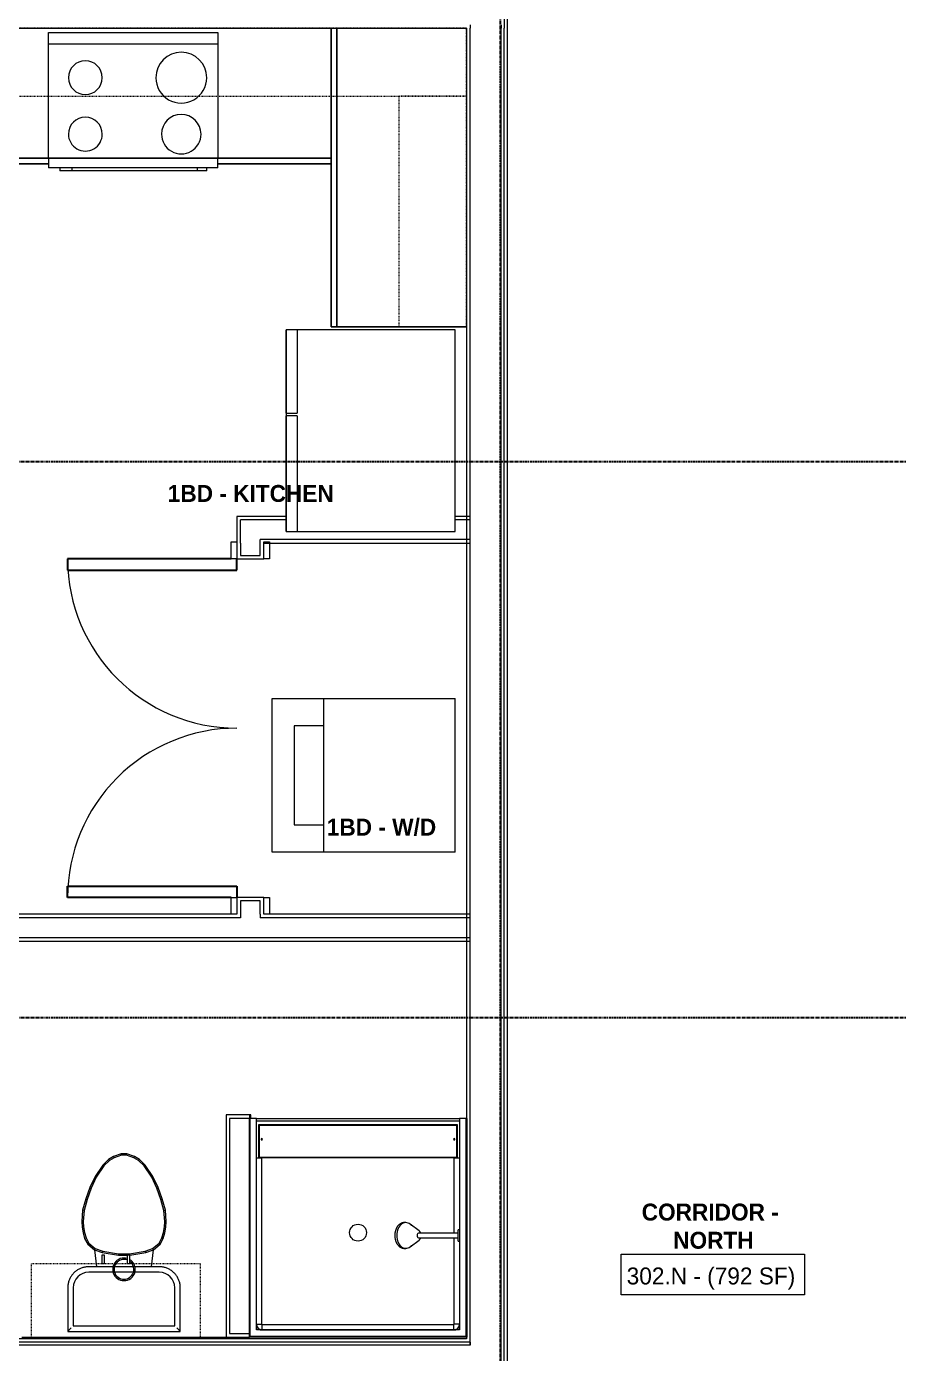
# Model space of a CAD drawing. Header units: inches. Extents: x -4093 to -1777, y 9773 to 12264.
# Drawn here: x -3565.3 to -3410.8, y 11127.7 to 11362.9 of the extents above; entities that cross this region are included whole.
import ezdxf

# ---------------------------------------------------------------- set-up
doc = ezdxf.new("R2010")
doc.units = ezdxf.units.IN
doc.header["$MEASUREMENT"] = 0
doc.linetypes.add('Dash', pattern=[0.25, 0.125, -0.125])
doc.linetypes.add('Grid Line 1_2_', pattern=[0.875, 0.5, -0.125, 0.125, -0.125])
for name, color, linetype, lineweight in [('0-1', 7, 'Continuous', 5), ('0-2', 7, 'Continuous', 9), ('A-AREA-IDEN', 2, 'Continuous', 9), ('A-DOOR-1', 7, 'Continuous', 9), ('A-DOOR-2', 10, 'Continuous', 30), ('A-FLOR-1', 7, 'Continuous', 9), ('A-WALL-1', 7, 'Continuous', 9), ('A-WALL-2', 250, 'Continuous', 18), ('I-WALL-1', 7, 'Continuous', 9), ('P-SANR-FIXT-1', 7, 'Continuous', 9), ('Q-CASE-1', 7, 'Continuous', 9), ('Q-CASE-2', 7, 'Dash', 9), ('Q-CASE-HDLN-1', 7, 'Dash', 9), ('Q-SPCQ-1', 7, 'Continuous', 9), ('S-GRID-1', 1, 'Grid Line 1_2_', 30)]:
    doc.layers.add(name, color=color, linetype=linetype, lineweight=lineweight)
doc.styles.add('Century Gothic_1', font='ufonts.com_century-gothic.ttf', dxfattribs={"height": 3})
doc.styles.add('Century Gothic_B', font='GOTHICB.TTF', dxfattribs={"height": 3})

# ---------------------------------------------------------------- blocks, each defined once
blk = doc.blocks.new('Stacked Washer and Dryer - 26_x25_ - Private-3627842-BACKGROUND - 3RD FLOOR')
at = {"layer": 'P-SANR-FIXT-1'}
for p, q in [((0, 13.625), (32.4375, 13.625)), ((0, 13.625), (0, -13.625)), ((23.34375, -13.625), (23.34375, 13.625)), ((32.4375, 13.625), (32.4375, -13.625)), ((28.53125, 8.75), (23.34375, 8.75)), ((28.53125, -8.75), (28.53125, 8.75)), ((23.34375, -8.75), (28.53125, -8.75)), ((32.4375, -13.625), (0, -13.625))]:
    blk.add_line(p, q, dxfattribs=at)
blk = doc.blocks.new('Toilet-Domestic-3D - Toilet-Domestic-3D-4375995-BACKGROUND - 3RD FLOOR')
at = {"layer": 'P-SANR-FIXT-1'}
for p, q in [((-0.5, 12), (-1.87, 11.5)), ((-0.46, 11.75), (-0.5, 12)), ((0.5, 12), (-0.5, 12)), ((0.46, 11.75), (0.5, 12)), ((1.87, 11.5), (0.5, 12)), ((-3.74, 10), (-5.13, 8)), ((-3.55, 9.84), (-4.91, 7.88)), ((-2.74, 11), (-3.74, 10)), ((-3.55, 9.84), (-3.74, 10)), ((-2.59, 10.8), (-3.55, 9.84)), ((-1.87, 11.5), (-2.74, 11)), ((-2.59, 10.8), (-2.74, 11)), ((-1.77, 11.27), (-2.59, 10.8)), ((-1.77, 11.27), (-1.87, 11.5)), ((-0.46, 11.75), (-1.77, 11.27)), ((0.46, 11.75), (-0.46, 11.75)), ((1.77, 11.27), (0.46, 11.75)), ((1.77, 11.27), (1.87, 11.5)), ((2.59, 10.8), (1.77, 11.27)), ((2.74, 11), (1.87, 11.5)), ((2.59, 10.8), (2.74, 11)), ((3.55, 9.84), (2.59, 10.8)), ((3.74, 10), (2.74, 11)), ((3.55, 9.84), (3.74, 10)), ((4.91, 7.88), (3.55, 9.84)), ((5.13, 8), (3.74, 10)), ((-5.13, 8), (-6.06, 6)), ((-4.91, 7.88), (-5.83, 5.9)), ((-4.91, 7.88), (-5.13, 8)), ((4.91, 7.88), (5.13, 8)), ((5.83, 5.9), (4.91, 7.88)), ((6.06, 6), (5.13, 8)), ((-6.06, 6), (-6.79, 4)), ((-5.83, 5.9), (-6.55, 3.92)), ((-5.83, 5.9), (-6.06, 6)), ((5.83, 5.9), (6.06, 6)), ((6.55, 3.92), (5.83, 5.9)), ((6.79, 4), (6.06, 6)), ((-6.79, 4), (-7.33, 1.99)), ((-6.55, 3.92), (-7.08, 1.95)), ((-6.55, 3.92), (-6.79, 4)), ((6.55, 3.92), (6.79, 4)), ((7.08, 1.95), (6.55, 3.92)), ((7.33, 1.99), (6.79, 4)), ((-7.33, 1.99), (-7.5, 0)), ((-7.08, 1.95), (-7.33, 1.99)), ((-7.08, 1.95), (-7.25, 0)), ((7.08, 1.95), (7.33, 1.99)), ((7.25, 0), (7.08, 1.95)), ((7.5, 0), (7.33, 1.99)), ((-7.25, 0), (-7.5, 0)), ((-7.5, 0), (-7.41, -1)), ((-7.16, -0.96), (-7.41, -1)), ((-7.41, -1), (-7.24, -2)), ((-7.25, 0), (-7.16, -0.96)), ((-6.99, -1.95), (-7.24, -2)), ((-7.24, -2), (-6.97, -3)), ((-7.16, -0.96), (-6.99, -1.95)), ((-6.99, -1.95), (-6.73, -2.9)), ((6.73, -2.9), (6.99, -1.95)), ((6.97, -3), (7.24, -2)), ((6.99, -1.95), (7.16, -0.96)), ((6.99, -1.95), (7.24, -2)), ((7.16, -0.96), (7.25, 0)), ((7.16, -0.96), (7.41, -1)), ((7.24, -2), (7.41, -1)), ((7.25, 0), (7.5, 0)), ((7.41, -1), (7.5, 0)), ((-6.73, -2.9), (-6.97, -3)), ((-6.97, -3), (-6.4, -4)), ((-6.73, -2.9), (-6.21, -3.84)), ((-6.4, -4), (-6.21, -3.84)), ((-6.4, -4), (-5.21, -5)), ((-6.21, -3.84), (-5.08, -4.78)), ((5.08, -4.78), (6.21, -3.84)), ((5.21, -5), (6.4, -4)), ((6.21, -3.84), (6.73, -2.9)), ((6.21, -3.84), (6.4, -4)), ((6.4, -4), (6.97, -3)), ((6.73, -2.9), (6.97, -3)), ((-5.08, -4.78), (-5.21, -5)), ((-5.21, -5), (-4.86, -8.02)), ((-5.21, -5), (-3.84, -5.5)), ((-5.08, -4.78), (-3.77, -5.26)), ((-3.77, -5.26), (-3.84, -5.5)), ((-3.84, -5.5), (-1, -6)), ((-3.77, -5.26), (-0.98, -5.75)), ((-0.98, -5.75), (-1, -6)), ((-1, -6), (0.56, -6)), ((-0.98, -5.75), (0.98, -5.75)), ((0.98, -5.75), (3.77, -5.26)), ((0.98, -5.75), (1, -5.98)), ((1.05, -5.99), (3.84, -5.5)), ((3.77, -5.26), (5.08, -4.78)), ((3.77, -5.26), (3.84, -5.5)), ((3.84, -5.5), (5.21, -5)), ((4.86, -8.02), (5.21, -5)), ((5.08, -4.78), (5.21, -5)), ((6.25, -8.02), (-6.25, -8.02)), ((6.25, -9), (-6.25, -9)), ((6.25, -9), (-6.25, -9)), ((-9.98, -11.75), (-9.98, -19.48)), ((-9, -11.75), (-9, -18.5)), ((-9, -11.75), (-9, -18.5)), ((9, -18.5), (9, -11.75)), ((9, -18.5), (9, -11.75)), ((9.98, -19.48), (9.98, -11.75)), ((-9, -18.5), (9, -18.5)), ((-9, -18.5), (9, -18.5)), ((-9.98, -19.48), (-9.86, -19.36)), ((-9.98, -19.48), (9.98, -19.48)), ((9.86, -19.36), (9.98, -19.48))]:
    blk.add_line(p, q, dxfattribs=at)
at = {"layer": 'P-SANR-FIXT-1', "flags": 128}
for points in [[(-6.25, -8.02), (-6.4, -8.03), (-6.55, -8.03), (-6.7, -8.05), (-6.84, -8.07), (-6.99, -8.1), (-7.14, -8.13), (-7.28, -8.17), (-7.42, -8.21), (-7.56, -8.26), (-7.7, -8.32), (-7.84, -8.38), (-7.97, -8.44), (-8.1, -8.52), (-8.23, -8.59), (-8.35, -8.67), (-8.48, -8.76), (-8.59, -8.85), (-8.71, -8.95), (-8.82, -9.05), (-8.92, -9.15), (-9.03, -9.26), (-9.12, -9.38), (-9.22, -9.49), (-9.3, -9.61), (-9.39, -9.74), (-9.46, -9.86), (-9.54, -9.99), (-9.6, -10.13), (-9.67, -10.26), (-9.72, -10.4), (-9.78, -10.54), (-9.82, -10.68), (-9.86, -10.83), (-9.89, -10.97), (-9.92, -11.12), (-9.95, -11.26), (-9.96, -11.41), (-9.97, -11.56), (-9.98, -11.71), (-9.98, -11.75)], [(9.98, -11.75), (9.97, -11.6), (9.97, -11.45), (9.95, -11.3), (9.93, -11.16), (9.9, -11.01), (9.87, -10.86), (9.83, -10.72), (9.79, -10.58), (9.74, -10.44), (9.68, -10.3), (9.62, -10.16), (9.56, -10.03), (9.48, -9.9), (9.41, -9.77), (9.33, -9.65), (9.24, -9.52), (9.15, -9.41), (9.05, -9.29), (8.95, -9.18), (8.85, -9.08), (8.74, -8.97), (8.62, -8.88), (8.51, -8.78), (8.39, -8.7), (8.26, -8.61), (8.14, -8.54), (8.01, -8.46), (7.87, -8.4), (7.74, -8.33), (7.6, -8.28), (7.46, -8.22), (7.32, -8.18), (7.17, -8.14), (7.03, -8.11), (6.88, -8.08), (6.74, -8.05), (6.59, -8.04), (6.44, -8.03), (6.29, -8.02), (6.25, -8.02)]]:
    blk.add_lwpolyline(points, dxfattribs=at)
at = {"layer": 'P-SANR-FIXT-1'}
for centre, radius, start, end in [((0, -8.48), 2, 73.137, 0), ((0, -8.48), 1.75, 70.983, 0), ((0, -8.48), 2, 0, 57.9286), ((-6.25, -11.75), 2.75, 90, 180), ((-6.25, -11.75), 2.75, 90, 180), ((0, -8.48), 1.75, 0, 51.2445), ((6.25, -11.75), 2.75, 0, 90), ((6.25, -11.75), 2.75, 360, 90)]:
    blk.add_arc(centre, radius, start, end, dxfattribs=at)
for points in [[(-9.98, -19.48), (-9.98, -19.48), (-9.98, -19.48), (-9.98, -19.48)], [(9.98, -19.48), (9.98, -19.48), (9.98, -19.48), (9.98, -19.48)]]:
    blk.add_open_spline(points, degree=3, dxfattribs=at)
for points, knots in [([(-9.86, -19.36), (-9.86, -19.36), (-9.85, -19.35), (-9.82, -19.32), (-9.8, -19.3), (-9.78, -19.28), (-9.75, -19.25), (-9.71, -19.21), (-9.66, -19.16), (-9.6, -19.1), (-9.55, -19.05), (-9.47, -18.97), (-9.41, -18.91), (-9.37, -18.87)], [0, 0, 0, 0, 0.166667, 0.25, 0.291667, 0.333333, 0.416667, 0.5, 0.583333, 0.666667, 0.75, 0.833333, 1, 1, 1, 1]), ([(9.37, -18.87), (9.41, -18.91), (9.47, -18.97), (9.55, -19.05), (9.6, -19.1), (9.66, -19.16), (9.71, -19.21), (9.75, -19.25), (9.78, -19.28), (9.8, -19.3), (9.82, -19.32), (9.85, -19.35), (9.86, -19.36), (9.86, -19.36)], [-1, -1, -1, -1, -0.833333, -0.75, -0.666667, -0.583333, -0.5, -0.416667, -0.333333, -0.291667, -0.25, -0.166667, 0, 0, 0, 0])]:
    blk.add_open_spline(points, degree=3, knots=knots, dxfattribs=at)
blk = doc.blocks.new('300 Series Wall Hung Cabinet_326 - 30_-2909952-BACKGROUND - 3RD FLOOR')
at = {"layer": 'Q-CASE-1'}
for p, q in [((-2.5, -13.19), (-2.01, -13.19)), ((-2.5, -13.19), (-2.5, -14.69)), ((-2.01, -14.69), (-2.01, -13.19)), ((2, -13.19), (2.49, -13.19)), ((2, -13.19), (2, -14.69)), ((2.49, -14.69), (2.49, -13.19)), ((-2.5, -14.69), (-2.01, -14.69)), ((2, -14.69), (2.49, -14.69))]:
    blk.add_line(p, q, dxfattribs=at)
at = {"layer": 'Q-CASE-2'}
for p, q in [((15, -0.19), (-15, -0.19)), ((-15, -0.19), (-15, -13.19)), ((15, -13.19), (15, -0.19)), ((-15, -13.19), (15, -13.19))]:
    blk.add_line(p, q, dxfattribs=at)
blk = doc.blocks.new('SWING - DOUBLE - FLUSH - SWING - DOUBLE - 5-0 x 6-8 - DUMMY-3700318-BACKGROUND - 3RD FLOOR')
at = {"layer": 'A-DOOR-1'}
for p, q in [((-33, 2.375), (-33, 3.375)), ((-33, 3.375), (-30, 3.375)), ((-30, 2.375), (-33, 2.375)), ((-30, 3.375), (-30, 2.375)), ((30, 2.375), (30, 3.375)), ((30, 3.375), (33, 3.375)), ((33, 2.375), (30, 2.375)), ((33, 3.375), (33, 2.375)), ((-33, -2.375), (-30, -2.375)), ((-33, -3.375), (-33, -2.375)), ((-30, -3.375), (-33, -3.375)), ((-30, -2.375), (-30, -3.375)), ((30, -2.375), (33, -2.375)), ((30, -3.375), (30, -2.375)), ((33, -3.375), (30, -3.375)), ((33, -2.375), (33, -3.375))]:
    blk.add_line(p, q, dxfattribs=at)
for centre, start, end in [((-30, -2.375), 270, 0), ((30, -2.375), 180, 270)]:
    blk.add_arc(centre, 30, start, end, dxfattribs=at)
at = {"layer": 'A-DOOR-2'}
for p, q in [((-28, -2.375), (-30, -2.375)), ((-30, -3.375), (-30, -32.375)), ((-28, -32.375), (-28, -2.375)), ((28, -2.375), (30, -2.375)), ((28, -32.375), (28, -2.375)), ((30, -3.375), (30, -32.375)), ((-30, -32.375), (-28, -32.375)), ((30, -32.375), (28, -32.375))]:
    blk.add_line(p, q, dxfattribs=at)
blk = doc.blocks.new('OD_CW_Upper Cabinet - OD_CW_Upper Cabinet-4366995-BACKGROUND - 3RD FLOOR')
at = {"layer": 'Q-CASE-HDLN-1'}
for p, q in [((115.86, 24), (0.74, 24)), ((0.74, 24), (0.74, 12)), ((115.86, 12), (115.86, 24)), ((0.74, 12), (115.86, 12))]:
    blk.add_line(p, q, dxfattribs=at)
blk = doc.blocks.new('OD_CW_Base Cabinet - OD_CW_Base Cabinet-4366117-BACKGROUND - 3RD FLOOR')
at = {"layer": 'Q-CASE-1'}
for p, q in [((70.86, 0), (70.86, 24)), ((70.86, 24), (70.86, 1)), ((0.74, 1), (20.8, 1)), ((20.8, 1), (0.74, 1)), ((0.74, 0), (20.8, 0)), ((20.8, 0), (0.74, 0)), ((50.8, 1), (70.86, 1)), ((70.86, 1), (50.8, 1)), ((50.8, 0), (70.86, 0)), ((70.86, 0), (50.8, 0)), ((70.86, 1), (70.86, 0))]:
    blk.add_line(p, q, dxfattribs=at)
blk = doc.blocks.new('OD_CW_Upper Cabinet - OD_CW_Upper Cabinet-4366996-BACKGROUND - 3RD FLOOR')
at = {"layer": 'Q-CASE-HDLN-1'}
for p, q in [((41.64, 24), (0.74, 24)), ((0.74, 24), (0.74, 12)), ((41.64, 12), (41.64, 24)), ((0.74, 12), (41.64, 12))]:
    blk.add_line(p, q, dxfattribs=at)
blk = doc.blocks.new('OD_CW_Base Cabinet - OD_CW_Base Cabinet-V71-BACKGROUND - 3RD FLOOR')
at = {"layer": 'Q-CASE-1'}
for p, q in [((53.64, 0), (53.64, 24)), ((53.64, 24), (53.64, 1)), ((0.74, 1), (53.64, 1)), ((53.64, 1), (0.74, 1)), ((0.74, 0), (53.64, 0)), ((53.64, 0), (0.74, 0)), ((53.64, 1), (53.64, 0))]:
    blk.add_line(p, q, dxfattribs=at)
blk = doc.blocks.new('Refrigerator_-_Side-by-Side_6047 - 36_ X 30_-345559-BACKGROUND - 3RD FLOOR')
at = {"layer": 'Q-SPCQ-1'}
for p, q in [((17.87, 14.42), (-17.88, 14.42)), ((-17.88, 14.42), (-17.88, -15.58)), ((17.87, -15.58), (17.87, 14.42)), ((-17.88, -13.58), (-3.13, -13.58)), ((-17.88, -13.58), (-17.88, -15.58)), ((-3.13, -15.58), (-3.13, -13.58)), ((-2.63, -13.58), (17.87, -13.58)), ((-2.63, -13.58), (-2.63, -15.58)), ((17.87, -15.58), (17.87, -13.58)), ((-17.88, -15.58), (17.87, -15.58)), ((-3.13, -15.58), (-17.88, -15.58)), ((17.87, -15.58), (-2.63, -15.58))]:
    blk.add_line(p, q, dxfattribs=at)
blk = doc.blocks.new('The Shower - The Shower-4476144-BACKGROUND - 3RD FLOOR')
at = {"layer": 'P-SANR-FIXT-1'}
for p, q in [((0, 39.25), (0.12, 39.25)), ((0, 0.5), (0, 39.25)), ((1.25, 39.25), (0.12, 39.25)), ((0.12, 0.62), (0.12, 39.25)), ((1.25, 39.25), (37.25, 39.25)), ((1.25, 38.75), (1.25, 39.25)), ((1.25, 1.75), (1.25, 39.25)), ((37.25, 38.75), (1.25, 38.75)), ((1.62, 38.13), (1.62, 32.27)), ((36.88, 38.13), (1.62, 38.13)), ((36.75, 38), (1.75, 38)), ((1.75, 38), (1.75, 32.38)), ((36.75, 32.38), (36.75, 38)), ((36.88, 32.27), (36.88, 38.13)), ((37.25, 39.25), (37.25, 38.75)), ((38.38, 39.25), (37.25, 39.25)), ((37.25, 39.25), (37.25, 19.48)), ((38.38, 39.25), (38.5, 39.25)), ((38.38, 39.25), (38.38, 0.62)), ((38.5, 39.25), (38.5, 0.5)), ((1.75, 32.38), (36.75, 32.38)), ((2.2, 2.75), (2.2, 32.27)), ((36.3, 32.27), (2.2, 32.27)), ((36.3, 18.89), (36.3, 32.27)), ((36.3, 2.75), (36.3, 18.11)), ((37.25, 17.52), (37.25, 1.75)), ((1.28, 2.51), (1.3, 2.43)), ((2.25, 2.7), (36.25, 2.7)), ((37.2, 2.43), (37.22, 2.51)), ((38.5, 0.5), (0, 0.5)), ((38.38, 0.62), (0.12, 0.62)), ((37.25, 1.75), (1.25, 1.75)), ((1.37, 2.28), (1.38, 2.26)), ((1.4, 2.23), (1.42, 2.2)), ((1.51, 2.08), (1.58, 2.01)), ((1.7, 1.92), (1.73, 1.9)), ((1.93, 1.8), (2.01, 1.78)), ((2.25, 1.75), (2.25, 1.77)), ((2.25, 1.77), (36.25, 1.77)), ((36.25, 1.75), (36.25, 1.77)), ((36.49, 1.78), (36.57, 1.8)), ((36.77, 1.9), (36.8, 1.92)), ((36.92, 2.01), (36.99, 2.08)), ((37.08, 2.2), (37.1, 2.23)), ((37.12, 2.26), (37.13, 2.28))]:
    blk.add_line(p, q, dxfattribs=at)
blk.add_circle((19.25, 19), 1.5, dxfattribs=at)
for centre, radius, start, end in [((2.2, 35.56), 0.125, 0, 180), ((2.2, 35.56), 0.125, 180, 0), ((36.3, 35.56), 0.125, 0, 180), ((36.3, 35.56), 0.125, 180, 0), ((2.25, 2.75), 1, 180, 270), ((36.25, 2.75), 1, 270, 0)]:
    blk.add_arc(centre, radius, start, end, dxfattribs=at)
for centre, major_axis, start_param, end_param in [((2.2, 32.28), (-0.95, 0), 0, 1.570796), ((36.3, 32.28), (0.95, 0), 4.712389, 6.283185)]:
    blk.add_ellipse(centre, major_axis=major_axis, ratio=0.019505, start_param=start_param, end_param=end_param, dxfattribs=at)
for points, knots in [([(1.25, 2.77), (1.25, 2.77), (1.27, 2.76), (1.4, 2.76), (1.64, 2.75), (1.95, 2.75), (2.12, 2.75), (2.2, 2.75)], [-1, -1, -1, -1, -0.833333, -0.666667, -0.333333, -0.166667, 0, 0, 0, 0]), ([(1.25, 2.77), (1.25, 2.7), (1.26, 2.57), (1.34, 2.32), (1.52, 2.04), (1.8, 1.86), (2.05, 1.78), (2.18, 1.77), (2.25, 1.77)], [-1, -1, -1, -1, -0.875, -0.75, -0.5, -0.25, -0.125, 0, 0, 0, 0]), ([(2.2, 2.75), (2.2, 2.74), (2.2, 2.74), (2.2, 2.73), (2.21, 2.72), (2.21, 2.72), (2.22, 2.71), (2.23, 2.71), (2.24, 2.7), (2.24, 2.7), (2.25, 2.7), (2.25, 2.7)], [-1, -1, -1, -1, -0.833333, -0.75, -0.666667, -0.583333, -0.416667, -0.291667, -0.208333, -0.083333, 0, 0, 0, 0]), ([(36.25, 1.77), (36.32, 1.77), (36.45, 1.78), (36.7, 1.86), (36.98, 2.04), (37.16, 2.32), (37.24, 2.57), (37.25, 2.7), (37.25, 2.77)], [-1, -1, -1, -1, -0.875, -0.75, -0.5, -0.25, -0.125, 0, 0, 0, 0]), ([(36.25, 2.7), (36.26, 2.7), (36.26, 2.7), (36.27, 2.7), (36.28, 2.71), (36.28, 2.71), (36.29, 2.72), (36.29, 2.73), (36.3, 2.74), (36.3, 2.74), (36.3, 2.75), (36.3, 2.75)], [-1, -1, -1, -1, -0.833333, -0.75, -0.666667, -0.583333, -0.416667, -0.291667, -0.208333, -0.083333, 0, 0, 0, 0]), ([(36.25, 1.8), (36.25, 1.82), (36.25, 1.91), (36.25, 2.14), (36.25, 2.45), (36.25, 2.62), (36.25, 2.7)], [-0.8333333, -0.8333333, -0.8333333, -0.8333333, -0.6666667, -0.3333333, -0.1666667, 0, 0, 0, 0]), ([(37.19, 2.42), (37.18, 2.38), (37.16, 2.33), (37.13, 2.27), (37.12, 2.25)], [0.2174647, 0.2174647, 0.2174647, 0.2174647, 0.2857143, 0.3333068, 0.3333068, 0.3333068, 0.3333068]), ([(1.59, 2), (1.54, 2.04), (1.47, 2.12), (1.41, 2.21), (1.38, 2.25)], [0.4611793, 0.4611793, 0.4611793, 0.4611793, 0.5714286, 0.6665731, 0.6665731, 0.6665731, 0.6665731]), ([(2.25, 1.75), (2.17, 1.75), (2.03, 1.77), (1.86, 1.82), (1.77, 1.87), (1.75, 1.88)], [0, 0, 0, 0, 0.1428571, 0.2857143, 0.3333068, 0.3333068, 0.3333068, 0.3333068]), ([(36.75, 1.88), (36.7, 1.85), (36.59, 1.8), (36.42, 1.76), (36.31, 1.75), (36.25, 1.75)], [0.6666667, 0.6666667, 0.6666667, 0.6666667, 0.7857143, 0.8928571, 1, 1, 1, 1]), ([(37.01, 2.1), (36.97, 2.05), (36.89, 1.97), (36.79, 1.91), (36.75, 1.88)], [0.4475924, 0.4475924, 0.4475924, 0.4475924, 0.5714286, 0.6665731, 0.6665731, 0.6665731, 0.6665731])]:
    blk.add_open_spline(points, degree=3, knots=knots, dxfattribs=at)
for points in [[(1.25, 2.71), (1.25, 2.72), (1.25, 2.74), (1.25, 2.75)], [(2.25, 1.8), (2.25, 1.82), (2.25, 1.88), (2.25, 2.03), (2.25, 2.22), (2.25, 2.45), (2.25, 2.62), (2.25, 2.7)], [(37.25, 2.77), (37.25, 2.77), (37.23, 2.76), (37.13, 2.76), (36.98, 2.76), (36.78, 2.75), (36.55, 2.75), (36.38, 2.75), (36.3, 2.75)], [(37.25, 2.75), (37.25, 2.72), (37.25, 2.7), (37.25, 2.67)], [(1.38, 2.25), (1.37, 2.27), (1.36, 2.3), (1.35, 2.32)], [(1.75, 1.88), (1.71, 1.91), (1.67, 1.94), (1.63, 1.97)], [(37.12, 2.25), (37.09, 2.21), (37.07, 2.18), (37.04, 2.14)]]:
    blk.add_open_spline(points, degree=3, dxfattribs=at)
blk = doc.blocks.new('Shower Head - Shower Head-3265626-BACKGROUND - 3RD FLOOR')
at = {"layer": 'P-SANR-FIXT-1'}
for p, q in [((-0.98, 0), (-0.98, -0.26)), ((-0.98, 0), (0.98, 0)), ((0.98, -0.26), (-0.98, -0.26)), ((-0.39, -0.26), (-0.39, -1)), ((0.39, -1), (0.39, -0.26)), ((0.98, -0.26), (0.98, 0)), ((-0.39, -6.01), (-0.39, -7.27)), ((0.39, -7.27), (0.39, -6.01)), ((-0.84, -7.19), (-2.02, -8.78)), ((2.02, -8.78), (0.84, -7.19)), ((-2.28, -9.54), (-2.28, -9.81)), ((2.28, -9.81), (2.28, -9.54))]:
    blk.add_line(p, q, dxfattribs=at)
at = {"layer": 'P-SANR-FIXT-1', "flags": 128}
for points in [[(-0.39, -1), (-0.39, -1.29), (-0.39, -1.57), (-0.39, -1.85), (-0.39, -2.13), (-0.39, -2.41), (-0.39, -2.69), (-0.39, -2.96), (-0.39, -3.23), (-0.39, -3.5), (-0.39, -3.76), (-0.39, -4.02), (-0.39, -4.27), (-0.39, -4.52), (-0.39, -4.77), (-0.39, -5), (-0.39, -5.23), (-0.39, -5.46), (-0.39, -5.67), (-0.39, -5.88), (-0.39, -6.01)], [(0.39, -6.01), (0.39, -5.81), (0.39, -5.6), (0.39, -5.38), (0.39, -5.15), (0.39, -4.92), (0.39, -4.68), (0.39, -4.43), (0.39, -4.18), (0.39, -3.93), (0.39, -3.67), (0.39, -3.4), (0.39, -3.13), (0.39, -2.86), (0.39, -2.59), (0.39, -2.31), (0.39, -2.03), (0.39, -1.75), (0.39, -1.46), (0.39, -1.18), (0.39, -1)], [(-0.39, -6.87), (-0.43, -6.88), (-0.46, -6.9), (-0.49, -6.91), (-0.52, -6.93), (-0.55, -6.94), (-0.58, -6.96), (-0.61, -6.98), (-0.64, -7), (-0.67, -7.03), (-0.7, -7.05), (-0.73, -7.07), (-0.76, -7.1), (-0.78, -7.13), (-0.81, -7.16), (-0.83, -7.19), (-0.84, -7.19)], [(0.84, -7.19), (0.81, -7.16), (0.79, -7.13), (0.76, -7.1), (0.73, -7.08), (0.7, -7.05), (0.68, -7.03), (0.65, -7.01), (0.62, -6.98), (0.59, -6.97), (0.56, -6.95), (0.53, -6.93), (0.49, -6.91), (0.46, -6.9), (0.43, -6.89), (0.4, -6.87)], [(-2.28, -9.81), (-2.28, -9.88), (-2.28, -9.95), (-2.27, -10.02), (-2.25, -10.09), (-2.24, -10.16), (-2.21, -10.23), (-2.19, -10.3), (-2.16, -10.36), (-2.13, -10.43), (-2.09, -10.49), (-2.05, -10.55), (-2.01, -10.61), (-1.97, -10.67), (-1.92, -10.73), (-1.86, -10.79), (-1.81, -10.84), (-1.75, -10.89), (-1.69, -10.94), (-1.63, -10.99), (-1.57, -11.04), (-1.5, -11.08), (-1.43, -11.12), (-1.36, -11.16), (-1.28, -11.2), (-1.21, -11.24), (-1.13, -11.27), (-1.05, -11.3), (-0.97, -11.33), (-0.89, -11.36), (-0.81, -11.38), (-0.72, -11.4), (-0.64, -11.42), (-0.55, -11.44), (-0.47, -11.45), (-0.38, -11.46), (-0.29, -11.47), (-0.2, -11.48), (-0.11, -11.49), (-0.02, -11.49), (0, -11.49)], [(0, -11.49), (0.09, -11.49), (0.18, -11.48), (0.27, -11.48), (0.35, -11.47), (0.44, -11.46), (0.53, -11.44), (0.62, -11.43), (0.7, -11.41), (0.79, -11.39), (0.87, -11.36), (0.95, -11.34), (1.03, -11.31), (1.11, -11.28), (1.19, -11.25), (1.26, -11.21), (1.34, -11.17), (1.41, -11.13), (1.48, -11.09), (1.55, -11.05), (1.61, -11), (1.68, -10.95), (1.74, -10.9), (1.8, -10.85), (1.85, -10.8), (1.9, -10.74), (1.95, -10.69), (2, -10.63), (2.04, -10.57), (2.08, -10.51), (2.12, -10.44), (2.15, -10.38), (2.18, -10.31), (2.21, -10.25), (2.23, -10.18), (2.25, -10.11), (2.26, -10.04), (2.27, -9.97), (2.28, -9.9), (2.28, -9.83), (2.28, -9.81)]]:
    blk.add_lwpolyline(points, dxfattribs=at)
at = {"layer": 'P-SANR-FIXT-1'}
for centre, major_axis, start_param, end_param in [((0, -9.54), (2.28, 0), 2.468394, 4.712389), ((0, -7.27), (0.394, 0), 3.141593, 4.712389), ((0, -7.27), (-0.394, 0), 1.570796, 3.141593), ((0, -9.54), (-2.28, 0), 1.570796, 3.814791)]:
    blk.add_ellipse(centre, major_axis=major_axis, ratio=0.707107, start_param=start_param, end_param=end_param, dxfattribs=at)
blk = doc.blocks.new('Range - 24_ x 30_-3317832-BACKGROUND - 3RD FLOOR')
at = {"layer": 'Q-SPCQ-1'}
for p, q in [((2, 0.5), (3.61, 0.5)), ((2, 0.5), (2, 0)), ((3.61, 0.5), (25.87, 0.5)), ((3.61, 0.5), (3.61, 0)), ((25.87, 0), (25.87, 0.5)), ((25.87, 0.5), (28, 0.5)), ((28, 0), (28, 0.5)), ((0, 0), (30, 0)), ((0, 0), (0, -1.75)), ((0, -1.75), (30, -1.75)), ((0, -22), (0, -1.75)), ((30, -1.75), (0, -1.75)), ((30, -1.75), (30, 0)), ((30, -1.75), (30, -22)), ((0, -24), (0, -22)), ((30, -22), (0, -22)), ((30, -22), (30, -24)), ((30, -24), (0, -24))]:
    blk.add_line(p, q, dxfattribs=at)
for centre, radius, start, end in [((6.5, -6), 3.5, 360, 180), ((23.5, -6), 3, 360, 180), ((6.5, -6), 3.5, 180, 360), ((23.5, -6), 3, 180, 360), ((6.5, -16), 4.5, 360, 180), ((23.5, -16), 3, 0, 180), ((6.5, -16), 4.5, 180, 360), ((23.5, -16), 3, 180, 360)]:
    blk.add_arc(centre, radius, start, end, dxfattribs=at)
blk = doc.blocks.new('CTR - 1st Phase - Unit Layouts_rvt-1-BACKGROUND - 3RD FLOOR')
at = {"layer": 'A-FLOR-1'}
blk.add_line((-3566.1, 11130.63), (-3529.91, 11130.63), dxfattribs=at)
at = {"layer": 'A-WALL-1'}
for p, q in [((-3519.3, 11276.1), (-3528.01, 11276.1)), ((-3528.01, 11276.1), (-3528.01, 11275.47)), ((-3486.67, 11276.1), (-3489.3, 11276.1)), ((-3486.67, 11271.35), (-3486.67, 11276.1)), ((-3528.01, 11275.47), (-3528.01, 11271.35)), ((-3528.01, 11271.35), (-3528.01, 11268.56)), ((-3523.26, 11271.35), (-3486.67, 11271.35)), ((-3523.26, 11268.56), (-3523.26, 11271.35)), ((-3528.01, 11268.56), (-3523.26, 11268.56)), ((-3523.26, 11208.56), (-3528.01, 11208.56)), ((-3528.01, 11208.56), (-3528.01, 11205.56)), ((-3523.26, 11205.56), (-3523.26, 11208.56)), ((-3528.01, 11205.56), (-3618.05, 11205.56)), ((-3486.67, 11205.56), (-3523.26, 11205.56)), ((-3486.67, 11200.81), (-3486.67, 11205.56)), ((-3618.05, 11200.81), (-3486.67, 11200.81)), ((-3529.29, 11170), (-3529.91, 11170)), ((-3529.91, 11170), (-3529.91, 11130.63)), ((-3525.79, 11170), (-3529.29, 11170)), ((-3525.54, 11170), (-3525.79, 11170)), ((-3525.54, 11169.38), (-3525.54, 11170)), ((-3529.91, 11130.63), (-3529.29, 11130.63)), ((-3529.29, 11130.63), (-3525.79, 11130.63))]:
    blk.add_line(p, q, dxfattribs=at)
at = {"layer": 'A-WALL-2'}
for p, q in [((-3519.3, 11275.47), (-3527.38, 11275.47)), ((-3527.38, 11271.97), (-3527.38, 11275.47)), ((-3486.67, 11275.47), (-3489.3, 11275.47)), ((-3527.38, 11271.35), (-3527.38, 11271.97)), ((-3527.38, 11271.35), (-3527.38, 11269.19)), ((-3486.67, 11271.97), (-3523.88, 11271.97)), ((-3523.88, 11271.35), (-3523.88, 11271.97)), ((-3523.88, 11269.19), (-3523.88, 11271.35)), ((-3527.38, 11269.19), (-3525.63, 11269.19)), ((-3525.63, 11269.19), (-3523.88, 11269.19)), ((-3527.38, 11207.94), (-3527.38, 11205.56)), ((-3525.63, 11207.94), (-3527.38, 11207.94)), ((-3523.88, 11207.94), (-3525.63, 11207.94)), ((-3523.88, 11205.56), (-3523.88, 11207.94)), ((-3527.38, 11205.56), (-3527.38, 11204.94)), ((-3523.88, 11205.56), (-3523.88, 11204.94)), ((-3527.38, 11204.94), (-3617.42, 11204.94)), ((-3486.67, 11204.94), (-3523.88, 11204.94)), ((-3617.42, 11201.44), (-3486.67, 11201.44)), ((-3525.79, 11169.38), (-3529.29, 11169.38)), ((-3529.29, 11169.38), (-3529.29, 11131.25)), ((-3525.79, 11170), (-3525.79, 11169.38)), ((-3525.79, 11170), (-3525.79, 11169.38)), ((-3529.29, 11131.25), (-3525.79, 11131.25))]:
    blk.add_line(p, q, dxfattribs=at)
at = {"layer": '0-2'}
for name, p in [('OD_CW_Upper Cabinet - OD_CW_Upper Cabinet-4366995-BACKGROUND - 3RD FLOOR', (-3603.16, 11338.61)), ('OD_CW_Base Cabinet - OD_CW_Base Cabinet-4366117-BACKGROUND - 3RD FLOOR', (-3582.16, 11338.61)), ('The Shower - The Shower-4476144-BACKGROUND - 3RD FLOOR', (-3525.79, 11130.13)), ('Toilet-Domestic-3D - Toilet-Domestic-3D-4375995-BACKGROUND - 3RD FLOOR', (-3548.01, 11151.11))]:
    blk.add_blockref(name, p, dxfattribs=at)
for name, p, rotation in [('Range - 24_ x 30_-3317832-BACKGROUND - 3RD FLOOR', (-3531.36, 11337.86), 180), ('OD_CW_Base Cabinet - OD_CW_Base Cabinet-V71-BACKGROUND - 3RD FLOOR', (-3511.3, 11363.35), 270.0000000000011), ('OD_CW_Upper Cabinet - OD_CW_Upper Cabinet-4366996-BACKGROUND - 3RD FLOOR', (-3511.3, 11351.35), 269.9999999999955), ('Refrigerator_-_Side-by-Side_6047 - 36_ X 30_-345559-BACKGROUND - 3RD FLOOR', (-3503.72, 11291.28), 269.9999999999981), ('SWING - DOUBLE - FLUSH - SWING - DOUBLE - 5-0 x 6-8 - DUMMY-3700318-BACKGROUND - 3RD FLOOR', (-3525.63, 11238.56), 270), ('Stacked Washer and Dryer - 26_x25_ - Private-3627842-BACKGROUND - 3RD FLOOR', (-3489.32, 11230.19), 180), ('Shower Head - Shower Head-3265626-BACKGROUND - 3RD FLOOR', (-3488.54, 11148.63), 270.0000000003006), ('300 Series Wall Hung Cabinet_326 - 30_-2909952-BACKGROUND - 3RD FLOOR', (-3549.46, 11130.44), 180)]:
    blk.add_blockref(name, p, dxfattribs=dict(at, rotation=rotation))
blk = doc.blocks.new('CTR - 1st Phase - Common Walls_rvt-1-BACKGROUND - 3RD FLOOR')
at = {"layer": 'A-WALL-2'}
for p, q in [((-3480.67, 11368.74), (-3480.67, 11362.61)), ((-3486.67, 11363.24), (-3486.67, 11362.61)), ((-3481.17, 11363.24), (-3481.17, 11362.61)), ((-3486.67, 11129.69), (-3486.67, 11362.61)), ((-3481.17, 11032.1), (-3481.17, 11362.61)), ((-3480.67, 11032.1), (-3480.67, 11362.61)), ((-3487.3, 11129.69), (-3852.47, 11129.69)), ((-3487.3, 11129.19), (-3852.47, 11129.19)), ((-3486.67, 11129.69), (-3487.3, 11129.69)), ((-3486.67, 11129.19), (-3487.3, 11129.19)), ((-3486.67, 11129.69), (-3486.67, 11129.19)), ((-3486.67, 11129.19), (-3486.67, 11129.69))]:
    blk.add_line(p, q, dxfattribs=at)
at = {"layer": 'I-WALL-1'}
for p, q in [((-3480.05, 11362.61), (-3480.05, 11369.24)), ((-3623.15, 11362.61), (-3487.3, 11362.61)), ((-3487.3, 11362.61), (-3487.3, 11169.38)), ((-3480.05, 11032.1), (-3480.05, 11362.61)), ((-3487.3, 11130.31), (-3852.47, 11130.31)), ((-3487.3, 11130.63), (-3487.3, 11130.31))]:
    blk.add_line(p, q, dxfattribs=at)
blk = doc.blocks.new('CTR - 1st Phase - Structure_rvt-1-BACKGROUND - 3RD FLOOR')
at = {"layer": 'S-GRID-1'}
for p, q in [((-3481.32, 9772.61), (-3481.32, 12247.5)), ((-1777.25, 11285.79), (-4076.95, 11285.79)), ((-1777.25, 11187.19), (-4076.95, 11187.19))]:
    blk.add_line(p, q, dxfattribs=at)

msp = doc.modelspace()

# ---------------------------------------------------------------- linework, layer by layer
at = {"layer": 'A-AREA-IDEN', "flags": 128}
msp.add_lwpolyline([(-3459.94, 11145.29), (-3427.44, 11145.29), (-3427.44, 11138.12), (-3459.94, 11138.12)], close=True, dxfattribs=at)

# ---------------------------------------------------------------- block references
at = {"layer": '0-1'}
for name in ['CTR - 1st Phase - Structure_rvt-1-BACKGROUND - 3RD FLOOR', 'CTR - 1st Phase - Unit Layouts_rvt-1-BACKGROUND - 3RD FLOOR', 'CTR - 1st Phase - Common Walls_rvt-1-BACKGROUND - 3RD FLOOR']:
    msp.add_blockref(name, (0, 0), dxfattribs=at)

# ---------------------------------------------------------------- texts
at = {"layer": 'A-AREA-IDEN', "char_height": 3, "attachment_point": 1}
for s, insert, width, style in [('1BD - KITCHEN', (-3540.26, 11281.66), 35.451, 'Century Gothic_B'), ('1BD - W/D', (-3512.08, 11222.51), 25.149, 'Century Gothic_B'), ('CORRIDOR -', (-3456.28, 11154.28), 30.401, 'Century Gothic_B'), ('NORTH', (-3450.7, 11149.28), 16.867, 'Century Gothic_B'), ('302.N - (792 SF)', (-3458.94, 11142.95), 36.865, 'Century Gothic_1')]:
    msp.add_mtext(s, dxfattribs=dict(at, insert=insert, width=width, style=style))

doc.saveas('drawing.dxf')
